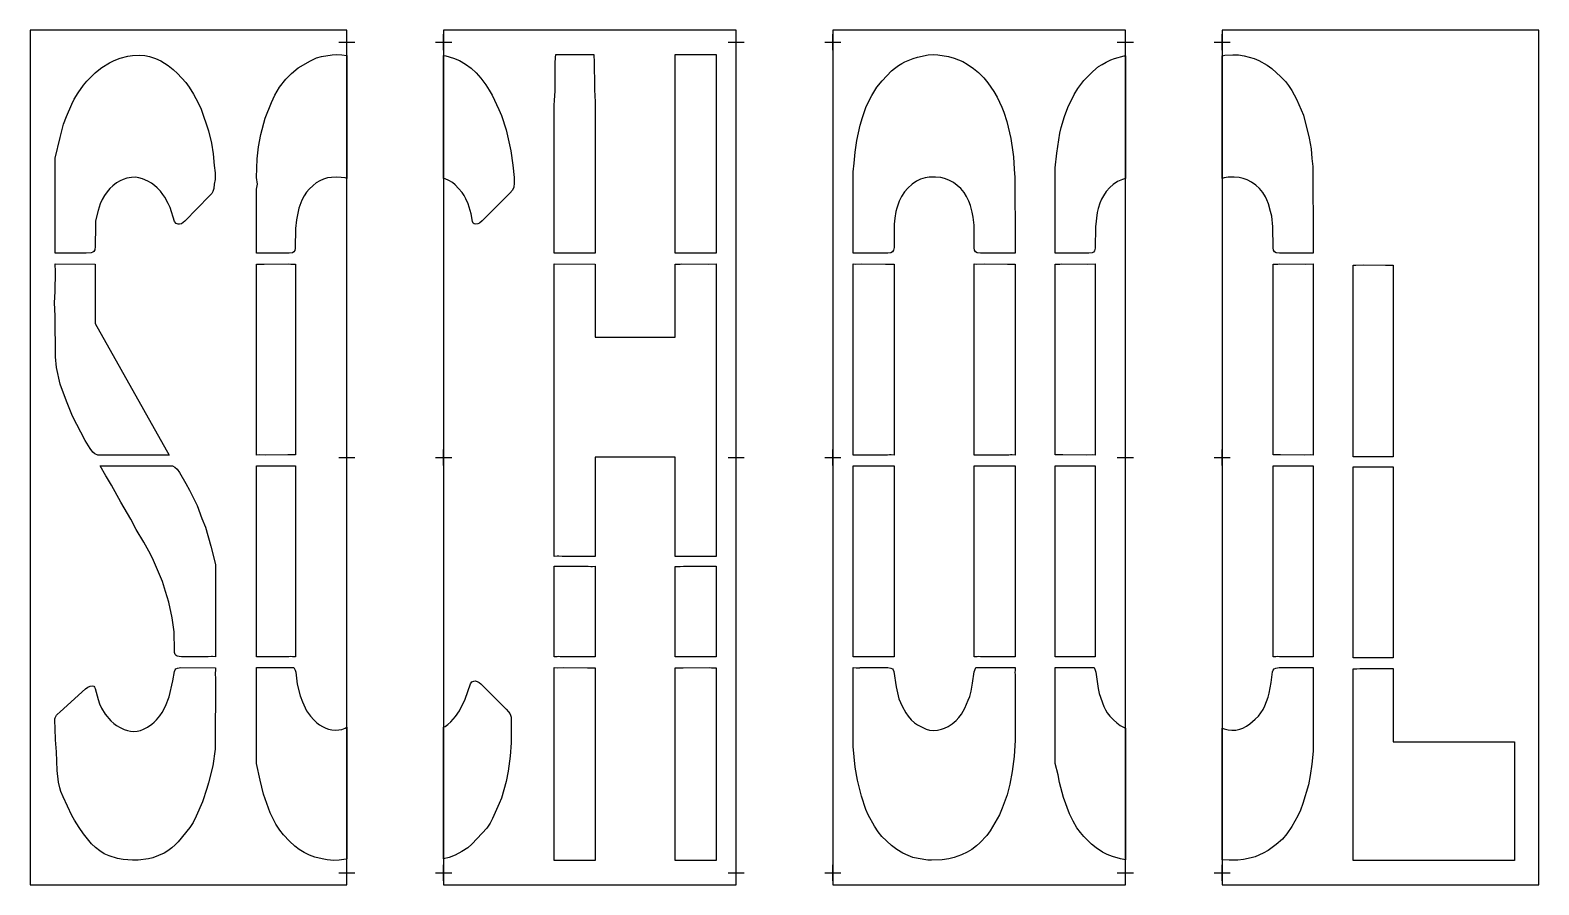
# Model space of a CAD drawing. Header units: inches. Extents: x 0 to 187, y 0 to 106.
import ezdxf

# ---------------------------------------------------------------- set-up
doc = ezdxf.new("R2010")
doc.units = ezdxf.units.IN
doc.header["$MEASUREMENT"] = 0
doc.layers.add('CUT', color=1, linetype='Continuous')
doc.layers.add('REG', color=5, linetype='Continuous')

msp = doc.modelspace()

# ---------------------------------------------------------------- linework, layer by layer
at = {"layer": 'CUT'}
for points in [[(5.44, 97.43), (5.94, 98.23), (6.61, 99.18), (7.04, 99.66), (8.06, 100.69), (8.49, 101.08), (8.9, 101.38), (9.83, 101.94), (10.4, 102.24), (11.15, 102.52), (12.12, 102.79), (12.69, 102.87), (13.56, 102.88), (14.21, 102.85), (14.78, 102.74), (15.53, 102.5), (16.19, 102.19), (17.11, 101.62), (17.74, 101.14), (18.26, 100.64), (19.29, 99.52), (19.72, 98.93), (20.26, 98.07), (20.82, 96.98), (21.18, 96.19), (22.11, 93.52), (22.46, 91.98), (22.7, 90.65), (22.82, 89.22), (22.93, 88.31), (22.95, 87.89), (22.91, 87.48), (22.8, 86.92), (22.77, 86.35), (22.65, 85.98), (22.5, 85.76), (22.21, 85.44), (19.18, 82.32), (18.96, 82.14), (18.74, 82), (18.5, 81.93), (18.33, 81.93), (18.08, 82.04), (17.91, 82.29), (17.36, 83.99), (17.12, 84.51), (16.7, 85.27), (16.46, 85.63), (16.14, 86.03), (15.75, 86.45), (15.43, 86.74), (15.02, 87.03), (14.59, 87.28), (13.94, 87.56), (13.46, 87.7), (13.04, 87.75), (12.55, 87.73), (12, 87.64), (11.53, 87.49), (11.14, 87.32), (10.71, 87.05), (10.25, 86.7), (9.88, 86.36), (9.55, 85.97), (9.22, 85.5), (8.94, 85), (8.69, 84.47), (8.41, 83.65), (8.11, 82.34), (8.08, 81.76), (8.07, 79.16), (8.01, 78.76), (7.91, 78.56), (7.78, 78.45), (7.56, 78.37), (6.94, 78.33), (3.82, 78.34), (3.76, 78.35), (3.47, 78.35), (3.11, 78.35), (3.11, 90.12), (3.7, 92.7), (4.15, 94.36), (4.51, 95.31), (5.16, 96.84)], [(28.31, 91.51), (28.59, 93.07), (29.11, 95.08), (29.9, 97.03), (30.32, 97.95), (30.92, 98.94), (31.68, 99.92), (32.38, 100.64), (33.22, 101.33), (34.73, 102.2), (35.51, 102.56), (36.13, 102.74), (37.43, 102.95), (37.99, 102.99), (38.62, 102.95), (39.25, 102.86), (39.25, 87.62), (39.05, 87.67), (38.56, 87.74), (37.92, 87.76), (37.34, 87.74), (36.85, 87.67), (36.36, 87.52), (35.9, 87.32), (35.47, 87.06), (35.08, 86.74), (34.6, 86.3), (34.27, 85.92), (33.95, 85.44), (33.68, 84.93), (33.29, 83.92), (33, 82.47), (32.89, 81.42), (32.86, 78.98), (32.8, 78.67), (32.69, 78.49), (32.5, 78.39), (32.12, 78.34), (28.04, 78.34), (28.04, 85.64), (28.06, 86.27), (28.16, 86.91), (28.07, 87.73), (28.14, 90.04)], [(51.52, 102.81), (52.47, 102.54), (53.2, 102.23), (53.95, 101.8), (54.65, 101.28), (55.29, 100.69), (55.87, 100.05), (56.48, 99.24), (56.91, 98.57), (57.26, 97.93), (58.1, 96.16), (58.41, 95.43), (58.99, 93.63), (59.56, 91.03), (59.84, 89.27), (59.98, 87.72), (59.99, 87.01), (59.93, 86.53), (59.77, 86.16), (59.46, 85.78), (56.02, 82.35), (55.7, 82.08), (55.47, 81.97), (55.24, 81.92), (55.03, 81.97), (54.91, 82.06), (54.81, 82.26), (54.65, 83.22), (54.55, 83.64), (54.27, 84.47), (54.02, 85.07), (53.78, 85.51), (53.54, 85.87), (53.11, 86.36), (52.66, 86.83), (52.33, 87.1), (51.9, 87.36), (51.45, 87.56), (51.25, 87.62), (51.25, 102.86)], [(65.08, 101.94), (65.13, 102.57), (65.13, 102.62), (65.14, 102.98), (65.93, 102.98), (68.66, 103), (69.04, 102.99), (69.86, 103), (69.87, 102.58), (69.9, 102.42), (69.93, 98.6), (70.04, 97.12), (70.04, 79.64), (70.03, 79.28), (70.04, 78.35), (64.96, 78.34), (64.97, 79.3), (64.96, 79.71), (64.96, 96.69), (64.98, 97.26), (65.08, 98.46)], [(85.05, 78.35), (84.69, 78.35), (84.39, 78.35), (84.26, 78.34), (80.93, 78.34), (79.96, 78.34), (79.96, 102.99), (80.32, 102.98), (81.1, 103), (84.1, 102.99), (85.05, 102.99)], [(102.47, 92.32), (102.86, 94.21), (103.15, 95.18), (103.64, 96.55), (104.31, 97.91), (104.96, 98.95), (105.61, 99.73), (106.76, 100.94), (107.15, 101.26), (107.62, 101.6), (108.05, 101.86), (108.43, 102.06), (109.44, 102.48), (109.98, 102.67), (111.31, 102.93), (111.94, 102.99), (112.5, 102.96), (113.83, 102.74), (114.52, 102.54), (115.59, 102.1), (116.16, 101.78), (116.93, 101.24), (117.55, 100.75), (118.21, 100.08), (118.71, 99.46), (119.46, 98.39), (119.84, 97.69), (120.45, 96.46), (120.68, 95.85), (121.07, 94.68), (121.55, 92.58), (121.81, 90.85), (121.87, 90.29), (121.96, 88.78), (122.07, 87.73), (122.09, 79.54), (122.08, 79.29), (122.09, 78.34), (117.79, 78.34), (117.4, 78.39), (117.17, 78.52), (117.07, 78.7), (117.02, 79.02), (117, 81.83), (116.9, 82.81), (116.77, 83.43), (116.55, 84.25), (116.34, 84.79), (116.06, 85.37), (115.75, 85.86), (115.34, 86.36), (114.92, 86.75), (114.45, 87.09), (113.89, 87.41), (113.35, 87.61), (112.86, 87.72), (112.22, 87.76), (111.42, 87.75), (110.92, 87.68), (110.37, 87.51), (109.85, 87.27), (109.32, 86.91), (108.78, 86.42), (108.37, 85.93), (108.01, 85.38), (107.73, 84.81), (107.41, 83.94), (107.31, 83.53), (107.16, 82.69), (107.09, 81.92), (107.08, 79.03), (107.03, 78.71), (106.89, 78.49), (106.7, 78.39), (106.32, 78.34), (102.01, 78.34), (102.01, 79.3), (102.01, 79.46), (102.02, 88.44), (102.15, 89.49), (102.24, 90.85)], [(148.08, 102.89), (149.09, 102.96), (149.79, 102.92), (150.47, 102.8), (151.71, 102.48), (152.3, 102.22), (153.32, 101.66), (153.89, 101.23), (155.01, 100.2), (155.58, 99.63), (155.99, 99.13), (156.38, 98.53), (156.98, 97.45), (157.82, 95.47), (158.55, 92.62), (158.77, 91.29), (158.88, 90.07), (159, 89.1), (159.02, 79.6), (159.01, 79.29), (159.02, 78.34), (154.85, 78.34), (154.46, 78.38), (154.22, 78.51), (154.12, 78.7), (154.07, 79.01), (154.04, 81.6), (153.89, 82.93), (153.76, 83.49), (153.48, 84.46), (153.3, 84.94), (153.12, 85.33), (152.77, 85.88), (152.36, 86.38), (151.93, 86.76), (151.4, 87.13), (150.83, 87.45), (150.36, 87.62), (149.87, 87.72), (149.22, 87.76), (148.5, 87.75), (148.01, 87.68), (147.75, 87.6), (147.75, 102.83)], [(128.6, 96.39), (129.4, 98.02), (129.86, 98.76), (130.6, 99.74), (131.71, 100.88), (132.44, 101.48), (132.86, 101.76), (133.36, 102.04), (133.95, 102.32), (134.42, 102.5), (135.6, 102.8), (135.75, 102.83), (135.75, 87.6), (135.39, 87.49), (134.79, 87.23), (134.25, 86.87), (133.82, 86.49), (133.39, 86), (133.03, 85.47), (132.79, 85.02), (132.6, 84.55), (132.38, 83.87), (132.26, 83.37), (132.03, 81.61), (132, 78.95), (131.93, 78.65), (131.81, 78.48), (131.62, 78.39), (131.23, 78.34), (127.05, 78.34), (127.07, 88.94), (127.24, 90.76), (127.64, 93.21), (127.8, 93.91), (128.22, 95.3)], [(7.77, 53.66), (7.44, 54.11), (6.83, 55.09), (5.25, 58.12), (4.49, 59.98), (3.73, 62.09), (3.26, 64.18), (3.12, 65.5), (3.11, 70.58), (3, 72.2), (3.11, 73.6), (3.12, 76.03), (3.11, 77), (8.07, 76.99), (8.07, 69.6), (17.21, 53.3), (8.39, 53.3), (8.02, 53.45)], [(32.88, 53.32), (31.93, 53.32), (29.23, 53.3), (28.39, 53.32), (28.04, 53.31), (28.04, 76.99), (29, 76.99), (32.07, 77), (32.29, 76.98), (32.52, 76.99), (32.88, 76.99)], [(80.32, 76.99), (80.55, 76.98), (80.76, 77), (84.07, 76.99), (85.05, 77), (85.05, 40.72), (84.09, 40.73), (83.41, 40.73), (79.96, 40.74), (79.96, 53.06), (70.04, 53.06), (70.04, 40.73), (65.95, 40.73), (65.54, 40.76), (65.31, 40.75), (64.96, 40.74), (64.96, 77), (70.04, 76.99), (70.04, 67.93), (79.96, 67.93), (79.96, 76.99)], [(107.09, 53.31), (106.73, 53.32), (106.52, 53.33), (106.27, 53.31), (102.97, 53.31), (102.01, 53.31), (102.01, 77), (102.36, 76.98), (103.07, 77), (106.03, 76.99), (107.09, 76.99)], [(122.09, 53.31), (121.73, 53.32), (121.51, 53.33), (121.29, 53.31), (117.98, 53.31), (117.01, 53.31), (117.01, 77), (117.36, 76.99), (118.28, 77), (121.15, 76.98), (122.09, 76.98)], [(132.01, 77), (132.01, 53.31), (131.66, 53.32), (130.92, 53.3), (128, 53.32), (127.05, 53.32), (127.05, 76.99), (127.41, 76.98), (127.62, 76.98), (127.86, 77), (131.04, 76.99)], [(159.02, 77), (159.02, 53.31), (158.66, 53.32), (157.93, 53.3), (155, 53.32), (154.06, 53.32), (154.06, 76.99), (154.41, 76.98), (154.63, 76.98), (154.86, 77), (158.05, 76.99)], [(168.58, 53.08), (168.35, 53.09), (168.13, 53.07), (165.07, 53.07), (163.98, 53.07), (163.98, 76.87), (164.33, 76.87), (165.25, 76.88), (167.99, 76.87), (168.94, 76.87), (168.94, 53.07)], [(19.76, 48.94), (20.68, 47.05), (21.28, 45.42), (21.72, 44.35), (22.41, 41.99), (22.96, 39.73), (22.96, 28.29), (22.58, 28.31), (22.47, 28.31), (22.07, 28.28), (18.74, 28.28), (18.47, 28.3), (18.23, 28.36), (18.08, 28.45), (17.98, 28.58), (17.91, 28.81), (17.88, 29.08), (17.85, 31.39), (17.62, 33.11), (17.19, 35.07), (16.76, 36.38), (16.4, 37.63), (15.28, 40.22), (14.91, 41.01), (14.09, 42.52), (13.15, 44.07), (12.49, 45.36), (11.22, 47.47), (10.09, 49.56), (9.45, 50.6), (9.39, 50.73), (8.68, 51.97), (17.63, 51.97), (17.93, 51.81), (18.22, 51.55), (18.49, 51.14), (19.31, 49.77)], [(32.88, 28.28), (32.52, 28.29), (32.29, 28.3), (32.07, 28.28), (29, 28.28), (28.04, 28.28), (28.04, 51.97), (28.39, 51.96), (29.23, 51.97), (31.93, 51.96), (32.88, 51.96)], [(107.09, 51.97), (107.09, 28.28), (106.73, 28.29), (105.82, 28.27), (102.94, 28.29), (102.01, 28.29), (102.01, 51.96), (102.36, 51.96), (102.59, 51.95), (102.81, 51.97), (106.12, 51.96)], [(122.09, 28.28), (117.81, 28.28), (117.6, 28.3), (117.37, 28.29), (117.01, 28.28), (117.01, 51.95), (117.94, 51.95), (120.82, 51.97), (121.74, 51.96), (122.09, 51.97)], [(132.01, 28.29), (131.07, 28.29), (128.14, 28.27), (127.41, 28.29), (127.05, 28.28), (127.05, 51.96), (128.02, 51.96), (131.21, 51.97), (131.43, 51.95), (131.65, 51.96), (132.01, 51.96)], [(159.02, 28.28), (158.05, 28.28), (154.86, 28.28), (154.64, 28.3), (154.41, 28.29), (154.06, 28.28), (154.06, 51.96), (155, 51.96), (157.93, 51.97), (158.66, 51.96), (159.02, 51.97)], [(168.94, 51.84), (168.94, 28.16), (167.99, 28.16), (165.14, 28.15), (164.3, 28.17), (163.98, 28.16), (163.98, 51.84), (165.07, 51.84), (168.13, 51.85), (168.36, 51.83), (168.58, 51.84)], [(70.04, 28.27), (65.7, 28.28), (65.54, 28.3), (65.32, 28.29), (64.96, 28.29), (64.96, 39.51), (69.17, 39.51), (69.51, 39.49), (69.7, 39.49), (70.04, 39.51)], [(85.05, 39.51), (85.05, 28.29), (84.69, 28.29), (84.4, 28.29), (84.31, 28.28), (79.96, 28.27), (79.96, 39.5), (80.31, 39.48), (80.56, 39.49), (80.98, 39.52), (84.13, 39.51)], [(3.23, 20.97), (3.28, 21.04), (3.36, 21.12), (3.71, 21.44), (6.87, 24.32), (7.15, 24.52), (7.45, 24.66), (7.68, 24.68), (7.88, 24.62), (7.99, 24.51), (8.07, 24.36), (8.41, 22.99), (8.6, 22.45), (8.84, 21.92), (9.28, 21.18), (9.99, 20.36), (10.35, 20.01), (10.7, 19.76), (11.14, 19.51), (11.67, 19.28), (12.08, 19.14), (12.43, 19.06), (12.85, 19.02), (13.27, 19.04), (13.67, 19.13), (14.05, 19.29), (14.55, 19.57), (15.09, 19.93), (15.37, 20.16), (15.67, 20.47), (16.08, 20.97), (16.37, 21.39), (16.76, 22.16), (17.22, 23.3), (17.69, 25.29), (17.87, 26.46), (17.96, 26.68), (18.07, 26.8), (18.27, 26.89), (18.66, 26.94), (22.96, 26.93), (22.95, 25.98), (22.96, 25.8), (22.94, 16.81), (22.65, 14.74), (22.12, 12.64), (21.91, 11.95), (21.34, 10.31), (20.57, 8.51), (20.19, 7.72), (19.79, 7.13), (18.33, 5.33), (17.98, 4.96), (17.55, 4.58), (17.08, 4.23), (16.59, 3.93), (15.22, 3.35), (14.66, 3.22), (13.4, 3.05), (12.69, 3.05), (11.53, 3.13), (10.82, 3.27), (9.79, 3.59), (9.19, 3.85), (8.64, 4.2), (8.08, 4.64), (7.62, 5.1), (6.61, 6.34), (6.07, 7.11), (5.49, 8.03), (5.17, 8.6), (4.09, 10.9), (3.82, 11.56), (3.68, 12.04), (3.53, 12.73), (3.34, 14.19), (3.25, 16.5), (3.12, 17.98), (3.11, 19.4), (3.06, 20.39), (3.06, 20.48), (3.07, 20.59), (3.1, 20.7), (3.13, 20.79), (3.18, 20.89)], [(33.75, 22.69), (34.27, 21.58), (34.74, 20.94), (35.18, 20.46), (35.54, 20.11), (35.88, 19.85), (36.25, 19.62), (36.64, 19.43), (36.98, 19.32), (37.39, 19.23), (37.86, 19.19), (38.26, 19.21), (38.65, 19.28), (39.05, 19.43), (39.25, 19.54), (39.25, 3.21), (39.18, 3.19), (38.28, 3.04), (37.64, 3.02), (36.81, 3.11), (36.18, 3.22), (35.29, 3.45), (34.61, 3.7), (33.96, 4.01), (33.34, 4.39), (32.82, 4.78), (32.14, 5.43), (31.39, 6.21), (30.94, 6.78), (30.47, 7.51), (29.75, 8.93), (28.92, 11.24), (28.51, 12.98), (28.04, 15.05), (28.04, 26.94), (32.7, 26.94), (32.84, 26.61), (32.92, 26.37), (33.11, 24.89), (33.46, 23.43)], [(70.04, 3.01), (69.69, 3.02), (69.47, 3.03), (69.24, 3.01), (66.06, 3.01), (64.96, 3.01), (64.96, 26.94), (65.32, 26.93), (66.12, 26.94), (69.1, 26.93), (70.04, 26.93)], [(84.69, 26.93), (85.05, 26.93), (85.05, 3.01), (84.1, 3.01), (81.2, 3), (80.32, 3.02), (79.96, 3.01), (79.96, 26.93), (80.93, 26.93), (84.24, 26.94), (84.46, 26.92)], [(106.68, 26.89), (106.88, 26.8), (106.98, 26.68), (107.06, 26.47), (107.34, 24.54), (107.69, 23.08), (108.07, 22.14), (108.52, 21.32), (108.81, 20.91), (109.2, 20.48), (109.63, 20.09), (109.98, 19.84), (110.55, 19.54), (111.07, 19.31), (111.49, 19.2), (111.97, 19.15), (112.45, 19.19), (112.94, 19.29), (113.34, 19.42), (113.79, 19.64), (114.27, 19.97), (114.76, 20.39), (115.12, 20.75), (115.43, 21.15), (115.84, 21.91), (116.28, 22.9), (116.46, 23.37), (116.62, 24), (116.82, 25.02), (117, 26.41), (117.08, 26.64), (117.21, 26.94), (122.08, 26.94), (122.08, 26.58), (122.07, 26.34), (122.09, 26.07), (122.09, 17.95), (121.95, 15.9), (121.73, 14.07), (121.43, 12.5), (121.09, 11.18), (120.5, 9.49), (120.13, 8.7), (119.01, 6.68), (118.57, 6.11), (117.73, 5.2), (117.3, 4.82), (116.71, 4.4), (116.15, 4.06), (115.43, 3.74), (114.55, 3.39), (113.87, 3.22), (113.03, 3.1), (111.74, 3.04), (111.25, 3.07), (110.05, 3.25), (109.42, 3.4), (108.81, 3.63), (108.16, 3.94), (107.41, 4.37), (106.78, 4.86), (105.57, 6), (105.11, 6.56), (104.64, 7.29), (103.89, 8.7), (103.6, 9.36), (103.03, 10.98), (102.53, 13), (102.25, 14.6), (102.01, 17.16), (102.01, 26.94), (102.37, 26.93), (102.84, 26.93), (102.89, 26.94), (106.29, 26.94)], [(133.1, 22.11), (133.28, 21.71), (133.51, 21.35), (133.81, 20.94), (134.26, 20.47), (134.68, 20.08), (135.09, 19.78), (135.53, 19.54), (135.75, 19.44), (135.75, 3.12), (135.13, 3.22), (134.16, 3.51), (133.49, 3.76), (132.91, 4.07), (132.12, 4.57), (131.56, 5.03), (130.59, 6.01), (130.17, 6.5), (129.75, 7.09), (129.29, 7.91), (128.83, 8.82), (128.08, 10.85), (127.6, 12.7), (127.42, 13.65), (127.05, 15.04), (127.05, 26.94), (131.87, 26.94), (132.02, 26.62), (132.09, 26.39), (132.36, 24.37), (132.5, 23.74)], [(147.99, 19.34), (148.48, 19.22), (148.96, 19.17), (149.44, 19.2), (149.92, 19.3), (150.32, 19.44), (150.77, 19.67), (151.18, 19.95), (151.82, 20.53), (152.24, 20.94), (152.55, 21.33), (152.82, 21.76), (153.05, 22.21), (153.46, 23.29), (153.58, 23.78), (153.83, 25.09), (153.98, 26.4), (154.06, 26.63), (154.2, 26.79), (154.42, 26.89), (154.82, 26.94), (159.01, 26.94), (159.01, 16.57), (158.85, 14.97), (158.64, 13.57), (158.43, 12.39), (157.73, 10.1), (157.45, 9.28), (157.12, 8.56), (156.39, 7.22), (155.77, 6.33), (155.21, 5.67), (154.45, 5.01), (153.46, 4.27), (152.83, 3.92), (151.84, 3.49), (151.36, 3.35), (150.39, 3.15), (149.68, 3.08), (148.6, 3.04), (147.76, 3.12), (147.75, 3.12), (147.75, 19.44)], [(168.94, 26.82), (168.94, 17.75), (184, 17.75), (184, 3), (163.98, 3), (163.98, 26.81), (164.34, 26.8), (164.43, 26.79), (164.81, 26.82)], [(51.43, 19.63), (51.78, 19.88), (52.16, 20.21), (52.72, 20.86), (53.2, 21.59), (53.9, 23.02), (54.57, 24.91), (54.75, 25.16), (55, 25.28), (55.17, 25.29), (55.41, 25.22), (55.64, 25.08), (55.85, 24.91), (58.99, 21.79), (59.28, 21.47), (59.44, 21.25), (59.52, 21.06), (59.6, 20.8), (59.64, 20.17), (59.63, 17.63), (59.49, 15.95), (59.24, 14.09), (58.99, 12.82), (58.42, 10.74), (58.15, 10.07), (57.32, 8.22), (57, 7.65), (56.6, 7.05), (56.04, 6.39), (54.74, 5.03), (54.24, 4.61), (53.51, 4.14), (52.68, 3.7), (51.94, 3.4), (51.25, 3.21), (51.25, 19.54)]]:
    msp.add_lwpolyline(points, close=True, dxfattribs=at)
at = {"layer": 'REG'}
for points in [[(0, 0), (39.25, 0), (39.25, 106), (0, 106)], [(51.25, 0), (87.5, 0), (87.5, 106), (51.25, 106)], [(99.5, 0), (135.75, 0), (135.75, 106), (99.5, 106)], [(147.75, 0), (187, 0), (187, 106), (147.75, 106)]]:
    msp.add_lwpolyline(points, close=True, dxfattribs=at)
for points in [[(39.25, 103.5), (39.25, 105.5)], [(51.25, 103.5), (51.25, 105.5)], [(87.5, 103.5), (87.5, 105.5)], [(99.5, 103.5), (99.5, 105.5)], [(135.75, 103.5), (135.75, 105.5)], [(147.75, 103.5), (147.75, 105.5)], [(38.25, 104.5), (40.25, 104.5)], [(50.25, 104.5), (52.25, 104.5)], [(86.5, 104.5), (88.5, 104.5)], [(98.5, 104.5), (100.5, 104.5)], [(134.75, 104.5), (136.75, 104.5)], [(146.75, 104.5), (148.75, 104.5)], [(38.25, 53), (40.25, 53)], [(39.25, 52), (39.25, 54)], [(50.25, 53), (52.25, 53)], [(51.25, 52), (51.25, 54)], [(86.5, 53), (88.5, 53)], [(87.5, 52), (87.5, 54)], [(98.5, 53), (100.5, 53)], [(99.5, 52), (99.5, 54)], [(134.75, 53), (136.75, 53)], [(135.75, 52), (135.75, 54)], [(146.75, 53), (148.75, 53)], [(147.75, 52), (147.75, 54)], [(39.25, 0.5), (39.25, 2.5)], [(51.25, 0.5), (51.25, 2.5)], [(87.5, 0.5), (87.5, 2.5)], [(99.5, 0.5), (99.5, 2.5)], [(135.75, 0.5), (135.75, 2.5)], [(147.75, 0.5), (147.75, 2.5)], [(38.25, 1.5), (40.25, 1.5)], [(50.25, 1.5), (52.25, 1.5)], [(86.5, 1.5), (88.5, 1.5)], [(98.5, 1.5), (100.5, 1.5)], [(134.75, 1.5), (136.75, 1.5)], [(146.75, 1.5), (148.75, 1.5)]]:
    msp.add_lwpolyline(points, dxfattribs=at)

doc.saveas('drawing.dxf')
